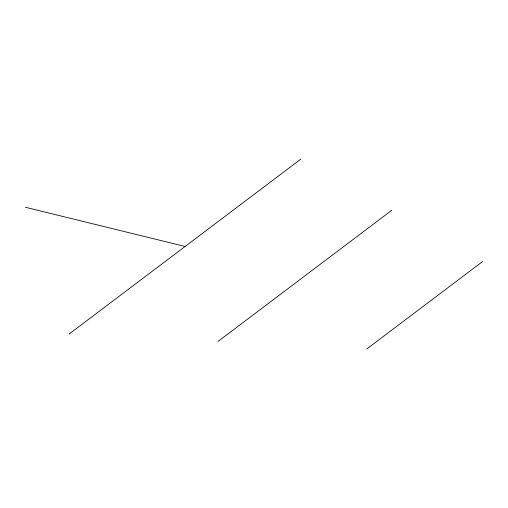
<?xml version="1.0" encoding="UTF-8"?>
<svg xmlns="http://www.w3.org/2000/svg" width="508" height="508" viewBox="0 0 508 508"><rect width="100%" height="100%" fill="white"/><g stroke="black" fill="none" stroke-linecap="round" stroke-linejoin="round"><path stroke-width="0.76" d="M69.253 333.934L300.965 159.01M217.996 341.465L391.782 210.268M366.744 348.99L482.6 261.531M25.4 207.277L185.109 246.469"/></g></svg>
